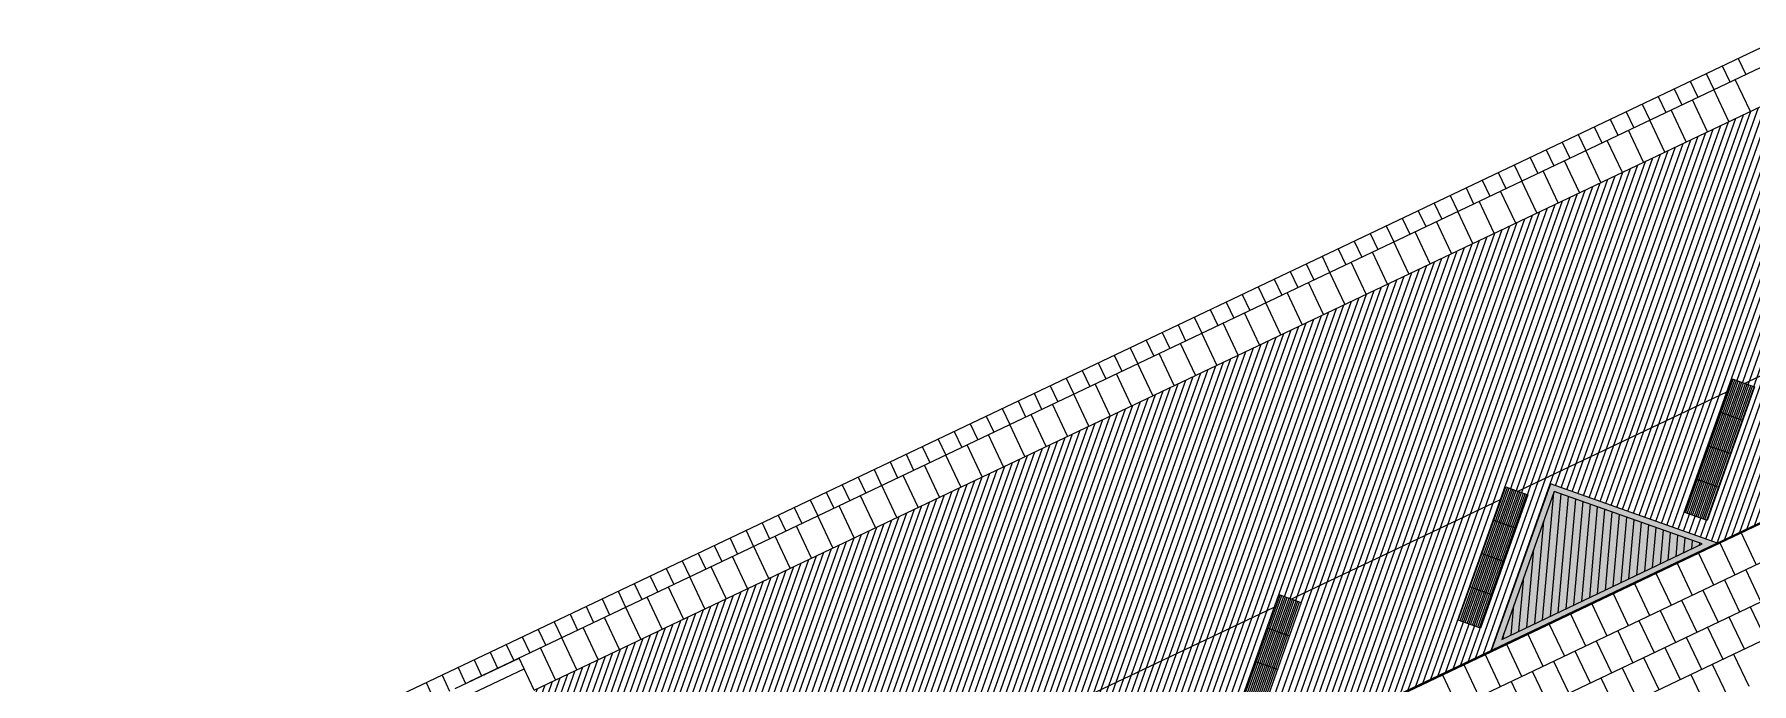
# Model space of a CAD drawing. Header units: metres. Extents: x 679599 to 680028, y 2748524 to 2748840.
# Drawn here: x 679684.77 to 679713.85, y 2748712.32 to 2748723.31 of the extents above; entities that cross this region are included whole.
import ezdxf

# ---------------------------------------------------------------- set-up
doc = ezdxf.new("R2010")
doc.units = ezdxf.units.M
doc.header["$LTSCALE"] = 5
doc.layers.add('00-AUX', color=2, linetype='Continuous', plot=False)
doc.layers.add('00-AUX Tree Pit', color=2, linetype='Continuous', plot=False)
for name, color, linetype, lineweight, plot in [('02-L-B-Barrier Curb', 210, 'Continuous', 5, False), ('02-L-B-Channel', 140, 'Continuous', 5, False), ('02-L-B-Curb', 11, 'Continuous', 5, False)]:
    doc.layers.add(name, color=color, linetype=linetype, lineweight=lineweight, plot=plot)
doc.layers.add('02-L-B-Flat Bar', color=181, linetype='Continuous', lineweight=5)
doc.layers.add('04-BK-Tree Pit', color=6, linetype='Continuous', lineweight=5)
for name, color, linetype, lineweight, true_color in [('02-L-Joints-Paviment_07_Precast Concrete Blocks 60X40', 7, 'Continuous', 5, 0x999999), ('03-TR-Pavement_07_Precast Concrete Blocks 20X10', 7, 'Continuous', 5, 0x999999), ('03-TR-Pavement_07_Precast Concrete Blocks 60X40', 7, 'Continuous', 5, 0x999999), ('03-TR-Pavement_07_Precast irregular Concrete Blocks', 7, 'Continuous', 5, 0xb3b3b3)]:
    doc.layers.add(name, color=color, linetype=linetype, lineweight=lineweight, true_color=true_color)
doc.layers.add('03-TR-Tree Pit_Green', color=46, linetype='Continuous')
doc.layers.add('03-TR-Tree Pit_White', color=7, linetype='Continuous', true_color=0xfcfcfc)

# ---------------------------------------------------------------- blocks, each defined once
blk = doc.blocks.new('*U5')
at = {"layer": '02-L-B-Channel'}
blk.add_lwpolyline([(0, 0), (0, -0.3)], dxfattribs=at)
blk = doc.blocks.new('*U6')
at = {"layer": '02-L-B-Channel', "color": 0, "linetype": 'ByBlock', "lineweight": -2, "transparency": 16777216, "rotation": 25.44812428929673}
for p in [(679713.347, 2748722.775), (679713.618, 2748722.904), (679712.805, 2748722.517), (679713.076, 2748722.646), (679712.263, 2748722.259), (679712.534, 2748722.388), (679711.45, 2748721.872), (679711.721, 2748722.001), (679711.992, 2748722.13), (679710.909, 2748721.614), (679711.18, 2748721.743), (679710.367, 2748721.357), (679710.638, 2748721.486), (679709.825, 2748721.099), (679710.096, 2748721.228), (679709.012, 2748720.712), (679709.283, 2748720.841), (679709.554, 2748720.97), (679708.471, 2748720.454), (679708.742, 2748720.583), (679707.929, 2748720.196), (679708.2, 2748720.325), (679707.387, 2748719.939), (679707.658, 2748720.068), (679706.574, 2748719.552), (679706.845, 2748719.681), (679707.116, 2748719.81), (679706.033, 2748719.294), (679706.304, 2748719.423), (679705.491, 2748719.036), (679705.762, 2748719.165), (679704.678, 2748718.65), (679704.949, 2748718.778), (679705.22, 2748718.907), (679704.136, 2748718.392), (679704.407, 2748718.521), (679703.595, 2748718.134), (679703.866, 2748718.263), (679703.053, 2748717.876), (679703.324, 2748718.005), (679702.24, 2748717.489), (679702.511, 2748717.618), (679702.782, 2748717.747), (679701.698, 2748717.232), (679701.969, 2748717.36), (679701.157, 2748716.974), (679701.427, 2748717.103), (679700.615, 2748716.716), (679700.886, 2748716.845), (679699.802, 2748716.329), (679700.073, 2748716.458), (679700.344, 2748716.587), (679699.26, 2748716.071), (679699.531, 2748716.2), (679698.719, 2748715.814), (679698.989, 2748715.942), (679698.177, 2748715.556), (679698.448, 2748715.685), (679697.364, 2748715.169), (679697.635, 2748715.298), (679697.906, 2748715.427), (679696.822, 2748714.911), (679697.093, 2748715.04), (679696.281, 2748714.653), (679696.551, 2748714.782), (679695.739, 2748714.396), (679696.01, 2748714.524), (679694.926, 2748714.009), (679695.197, 2748714.138), (679695.468, 2748714.267), (679694.384, 2748713.751), (679694.655, 2748713.88), (679693.842, 2748713.493), (679694.113, 2748713.622), (679693.301, 2748713.235), (679693.572, 2748713.364), (679692.488, 2748712.849), (679692.759, 2748712.978), (679693.03, 2748713.107), (679691.946, 2748712.591), (679692.217, 2748712.72), (679691.404, 2748712.333), (679691.675, 2748712.462)]:
    blk.add_blockref('*U5', p, dxfattribs=at)
blk = doc.blocks.new('Alcorque Parking 8m2')
at = {"layer": '03-TR-Tree Pit_Green', "ltscale": 0.3}
h = blk.add_hatch(dxfattribs=at)
h.set_pattern_fill('ANSI31', color=256, scale=0.04, angle=40)
h.set_pattern_definition([(85, (-679726.04474, -2748720.75428), (-0.1265167266577, 0.011068779329), [])])
h.paths.add_polyline_path([(-1.079, -0.384), (2.316, 1.231), (-0.189, 2.121)])
at = {"layer": '03-TR-Tree Pit_White'}
h = blk.add_hatch(color=256, dxfattribs=at)
h.dxf.hatch_style = 1
h.paths.add_polyline_path([(-1.254, -0.578), (2.577, 1.245), (-0.25, 2.249)])
at = {"layer": '02-L-B-Curb'}
blk.add_lwpolyline([(2.577, 1.245), (-0.25, 2.249), (-1.254, -0.578)], close=True, dxfattribs=at)
at = {"layer": '02-L-B-Curb', "color": 6}
blk.add_lwpolyline([(2.316, 1.231), (-0.189, 2.121), (-1.079, -0.384)], close=True, dxfattribs=at)
blk = doc.blocks.new('Piece Parking')
blk.add_wipeout([(-1.7, 0.2), (-1.7, -0.2), (0.7, -0.2), (0.7, 0.2)])
at = {"layer": '03-TR-Pavement_07_Precast irregular Concrete Blocks'}
h = blk.add_hatch(dxfattribs=at)
h.set_pattern_fill('ANSI31', color=256, scale=0.01, angle=135)
h.paths.add_polyline_path([(-1.7, 0.2), (0.7, 0.2), (0.7, -0.2), (-1.7, -0.2)])
blk.add_lwpolyline([(-1.7, 0.2), (0.7, 0.2), (0.7, -0.2), (-1.7, -0.2)], close=True)
at = {"layer": '02-L-Joints-Paviment_07_Precast Concrete Blocks 60X40'}
for points in [[(-1.1, 0.2), (-1.1, -0.2)], [(-0.5, 0.2), (-0.5, -0.2)], [(0.1, 0.2), (0.1, -0.2)]]:
    blk.add_lwpolyline(points, dxfattribs=at)
blk = doc.blocks.new('*U52')
at = {"rotation": 44.98941982657354}
blk.add_blockref('Piece Parking', (-0.199, -0.481), dxfattribs=at)
blk = doc.blocks.new('*U53')
at = {"layer": '02-L-B-Barrier Curb', "color": 0, "linetype": 'ByBlock', "lineweight": -2, "transparency": 16777216, "rotation": 25.44812199091215}
for p in [(679713.447, 2748717.269), (679709.61, 2748715.443), (679705.772, 2748713.617)]:
    blk.add_blockref('*U52', p, dxfattribs=at)

msp = doc.modelspace()

# ---------------------------------------------------------------- hatches: boundary and pattern name
at = {"layer": '03-TR-Pavement_07_Precast Concrete Blocks 20X10'}
h = msp.add_hatch(dxfattribs=at)
h.set_pattern_fill('ANSI31', color=256, scale=0.0315, angle=25.5)
h.set_pattern_definition([(70.5, (0, 0), (-0.094275932128, 0.033384858509), [])])
edge = h.paths.add_edge_path()
edge.add_line((679693.238, 2748712.205), (679695.035, 2748708.429))
edge.add_line((679695.035, 2748708.429), (679697.925, 2748707.403))
edge.add_line((679697.925, 2748707.403), (679701.77, 2748709.232))
edge.add_line((679701.77, 2748709.232), (679702.775, 2748712.059))
edge.add_line((679702.775, 2748712.059), (679705.602, 2748711.055))
edge.add_line((679705.602, 2748711.055), (679709.447, 2748712.885))
edge.add_line((679709.447, 2748712.885), (679710.451, 2748715.712))
edge.add_line((679710.451, 2748715.712), (679713.278, 2748714.708))
edge.add_line((679713.278, 2748714.708), (679717.123, 2748716.538))
edge.add_line((679717.123, 2748716.538), (679718.127, 2748719.365))
edge.add_line((679718.127, 2748719.365), (679720.954, 2748718.361))
edge.add_line((679720.954, 2748718.361), (679724.792, 2748720.187))
edge.add_line((679724.792, 2748720.187), (679725.802, 2748723.017))
edge.add_line((679725.802, 2748723.017), (679728.63, 2748722.014))
edge.add_line((679728.63, 2748722.014), (679732.474, 2748723.843))
edge.add_line((679732.474, 2748723.843), (679733.444, 2748726.576))
edge.add_line((679733.444, 2748726.576), (679733.478, 2748726.669))
edge.add_line((679733.478, 2748726.669), (679736.304, 2748725.666))
edge.add_line((679736.304, 2748725.666), (679740.149, 2748727.495))
edge.add_line((679740.149, 2748727.495), (679741.153, 2748730.322))
edge.add_line((679741.153, 2748730.322), (679743.98, 2748729.318))
edge.add_line((679743.98, 2748729.318), (679747.825, 2748731.148))
edge.add_line((679747.825, 2748731.148), (679748.847, 2748734.036))
edge.add_line((679748.847, 2748734.036), (679747.049, 2748737.816))
edge.add_line((679747.049, 2748737.816), (679693.237, 2748712.208))

# ---------------------------------------------------------------- linework, layer by layer
at = {"layer": '00-AUX'}
for points in [[(679670.326, 2748694.247), (679906.736, 2748806.746)], [(679670.403, 2748693.619), (679906.813, 2748806.118)], [(679670.841, 2748693.163), (679907.252, 2748805.663)], [(679670.919, 2748692.536), (679907.329, 2748805.035)], [(679747.666, 2748738.77), (679692.134, 2748712.344)], [(679698.097, 2748709.964), (679748.753, 2748734.07)]]:
    msp.add_lwpolyline(points, dxfattribs=at)
at = {"layer": '00-AUX Tree Pit'}
msp.add_lwpolyline([(679713.271, 2748714.694), (679710.444, 2748715.698), (679709.44, 2748712.871)], close=True, dxfattribs=at)
at = {"layer": '02-L-B-Barrier Curb'}
for points in [[(679691.895, 2748712.234), (679692.981, 2748712.747)], [(679691.98, 2748712.053), (679693.066, 2748712.566)]]:
    msp.add_lwpolyline(points, dxfattribs=at)
at = {"layer": '02-L-B-Channel'}
msp.add_lwpolyline([(679958.866, 2748839.608), (679599.301, 2748668.504)], dxfattribs=at)
at = {"layer": '02-L-B-Flat Bar'}
msp.add_lwpolyline([(679697.907, 2748707.394), (679747.819, 2748731.132)], dxfattribs=at)
at = {"layer": '02-L-Joints-Paviment_07_Precast Concrete Blocks 60X40'}
msp.add_line((679693.237, 2748712.208), (679747.049, 2748737.816), dxfattribs=at)
for points in [[(679713.825, 2748722.005), (679713.567, 2748722.546)], [(679713.102, 2748721.662), (679712.845, 2748722.202)], [(679713.463, 2748721.833), (679713.206, 2748722.374)], [(679712.38, 2748721.318), (679712.123, 2748721.859)], [(679712.741, 2748721.49), (679712.484, 2748722.03)], [(679712.019, 2748721.146), (679711.761, 2748721.687)], [(679711.296, 2748720.802), (679711.039, 2748721.343)], [(679711.658, 2748720.974), (679711.4, 2748721.515)], [(679710.574, 2748720.458), (679710.317, 2748720.999)], [(679710.935, 2748720.63), (679710.678, 2748721.171)], [(679710.213, 2748720.287), (679709.955, 2748720.827)], [(679709.49, 2748719.943), (679709.233, 2748720.484)], [(679709.852, 2748720.115), (679709.594, 2748720.655)], [(679708.768, 2748719.599), (679708.511, 2748720.14)], [(679709.129, 2748719.771), (679708.872, 2748720.312)], [(679708.407, 2748719.427), (679708.149, 2748719.968)], [(679707.684, 2748719.083), (679707.427, 2748719.624)], [(679708.046, 2748719.255), (679707.788, 2748719.796)], [(679706.962, 2748718.74), (679706.705, 2748719.28)], [(679707.323, 2748718.912), (679707.066, 2748719.452)], [(679706.601, 2748718.568), (679706.344, 2748719.109)], [(679705.878, 2748718.224), (679705.621, 2748718.765)], [(679706.24, 2748718.396), (679705.982, 2748718.937)], [(679705.156, 2748717.88), (679704.899, 2748718.421)], [(679705.517, 2748718.052), (679705.26, 2748718.593)], [(679704.434, 2748717.537), (679704.176, 2748718.077)], [(679704.795, 2748717.708), (679704.538, 2748718.249)], [(679704.073, 2748717.365), (679703.815, 2748717.905)], [(679703.35, 2748717.021), (679703.093, 2748717.562)], [(679703.711, 2748717.193), (679703.454, 2748717.734)], [(679702.628, 2748716.677), (679702.37, 2748717.218)], [(679702.989, 2748716.849), (679702.732, 2748717.39)], [(679702.267, 2748716.505), (679702.009, 2748717.046)], [(679701.544, 2748716.162), (679701.287, 2748716.702)], [(679701.905, 2748716.333), (679701.648, 2748716.874)], [(679700.822, 2748715.818), (679700.565, 2748716.358)], [(679701.183, 2748715.99), (679700.926, 2748716.53)], [(679700.461, 2748715.646), (679700.203, 2748716.187)], [(679699.738, 2748715.302), (679699.481, 2748715.843)], [(679700.099, 2748715.474), (679699.842, 2748716.015)], [(679699.016, 2748714.958), (679698.759, 2748715.499)], [(679699.377, 2748715.13), (679699.12, 2748715.671)], [(679698.655, 2748714.786), (679698.397, 2748715.327)], [(679697.932, 2748714.443), (679697.675, 2748714.983)], [(679698.294, 2748714.615), (679698.036, 2748715.155)], [(679713.669, 2748714.872), (679713.926, 2748714.33)], [(679697.21, 2748714.099), (679696.953, 2748714.64)], [(679697.571, 2748714.271), (679697.314, 2748714.812)], [(679713.307, 2748714.7), (679713.565, 2748714.159)], [(679696.488, 2748713.755), (679696.23, 2748714.296)], [(679696.849, 2748713.927), (679696.591, 2748714.468)], [(679712.585, 2748714.357), (679712.843, 2748713.815)], [(679712.946, 2748714.528), (679713.204, 2748713.987)], [(679696.126, 2748713.583), (679695.869, 2748714.124)], [(679711.863, 2748714.013), (679712.12, 2748713.471)], [(679712.224, 2748714.185), (679712.482, 2748713.643)], [(679713.385, 2748714.073), (679713.642, 2748713.531)], [(679713.746, 2748714.244), (679714.004, 2748713.703)], [(679695.404, 2748713.24), (679695.147, 2748713.78)], [(679695.765, 2748713.411), (679695.508, 2748713.952)], [(679711.501, 2748713.841), (679711.759, 2748713.299)], [(679712.662, 2748713.729), (679712.92, 2748713.187)], [(679713.023, 2748713.901), (679713.281, 2748713.359)], [(679694.682, 2748712.896), (679694.424, 2748713.437)], [(679695.043, 2748713.068), (679694.785, 2748713.608)], [(679710.779, 2748713.497), (679711.037, 2748712.955)], [(679711.14, 2748713.669), (679711.398, 2748713.127)], [(679712.301, 2748713.557), (679712.559, 2748713.015)], [(679713.462, 2748713.445), (679713.72, 2748712.903)], [(679713.823, 2748713.617), (679714.081, 2748713.075)], [(679694.32, 2748712.724), (679694.063, 2748713.265)], [(679710.057, 2748713.153), (679710.314, 2748712.612)], [(679710.418, 2748713.325), (679710.676, 2748712.784)], [(679711.579, 2748713.213), (679711.836, 2748712.671)], [(679711.94, 2748713.385), (679712.198, 2748712.843)], [(679713.101, 2748713.273), (679713.358, 2748712.731)], [(679693.598, 2748712.38), (679693.341, 2748712.921)], [(679693.959, 2748712.552), (679693.702, 2748713.093)], [(679709.695, 2748712.982), (679709.953, 2748712.44)], [(679710.856, 2748712.869), (679711.114, 2748712.328)], [(679711.217, 2748713.041), (679711.475, 2748712.5)], [(679712.378, 2748712.929), (679712.636, 2748712.387)], [(679712.739, 2748713.101), (679712.997, 2748712.559)], [(679693.237, 2748712.208), (679692.98, 2748712.749)], [(679708.973, 2748712.638), (679709.231, 2748712.096)], [(679709.334, 2748712.81), (679709.592, 2748712.268)], [(679710.495, 2748712.698), (679710.753, 2748712.156)], [(679711.656, 2748712.586), (679711.914, 2748712.044)], [(679712.017, 2748712.757), (679712.275, 2748712.216)], [(679713.178, 2748712.645), (679713.436, 2748712.104)], [(679713.539, 2748712.817), (679713.797, 2748712.275)], [(679708.612, 2748712.466), (679708.87, 2748711.924)], [(679709.773, 2748712.354), (679710.031, 2748711.812)], [(679710.134, 2748712.526), (679710.392, 2748711.984)], [(679711.295, 2748712.414), (679711.553, 2748711.872)], [(679712.817, 2748712.473), (679713.074, 2748711.932)]]:
    msp.add_lwpolyline(points, dxfattribs=at)
at = {"layer": '03-TR-Pavement_07_Precast Concrete Blocks 60X40'}
for p, q in [((679602.439, 2748661.942), (679961.734, 2748832.918)), ((679602.698, 2748661.401), (679961.992, 2748832.376)), ((679602.956, 2748660.859), (679962.25, 2748831.835)), ((679603.215, 2748660.318), (679962.509, 2748831.293))]:
    msp.add_line(p, q, dxfattribs=at)

# ---------------------------------------------------------------- block references
at = {"layer": '02-L-B-Channel'}
msp.add_blockref('*U6', (0, 0), dxfattribs=at)
at = {"layer": '04-BK-Tree Pit'}
msp.add_blockref('Alcorque Parking 8m2', (679710.694, 2748713.45), dxfattribs=at)

# ---------------------------------------------------------------- next in the draw order: block references
at = {"layer": '02-L-B-Barrier Curb'}
msp.add_blockref('*U53', (0, 0), dxfattribs=at)

doc.saveas('drawing.dxf')
